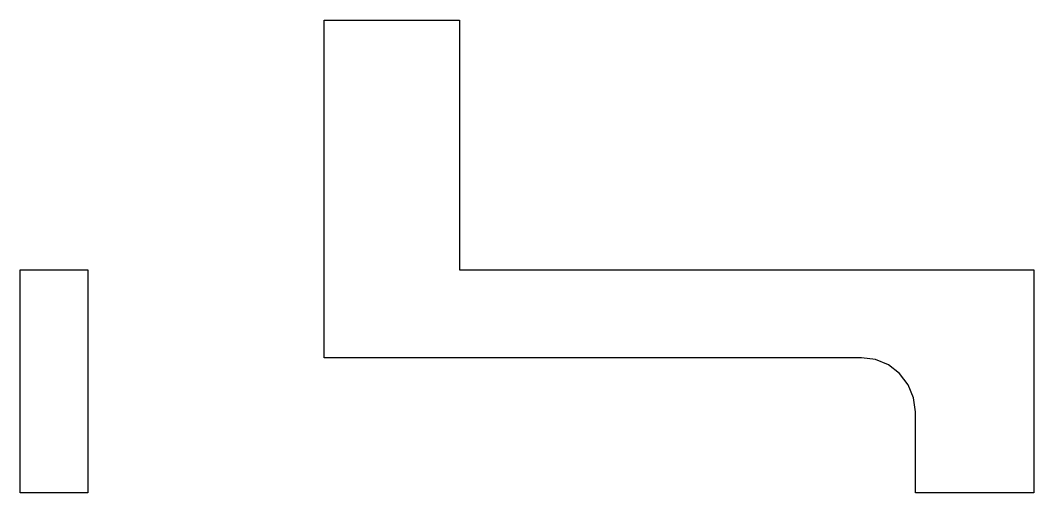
# Model space of a CAD drawing. Extents: x -0.75 to 0.75, y -0.9 to -0.2.
import ezdxf

# ---------------------------------------------------------------- set-up
doc = ezdxf.new("R2010")
doc.units = 0
doc.header["$MEASUREMENT"] = 0
doc.layers.add('C3', color=7, linetype='Continuous')

msp = doc.modelspace()

# ---------------------------------------------------------------- linework, layer by layer
at = {"layer": 'C3'}
for points in [[(0.575, -0.78), (0.572274, -0.759294), (0.564282, -0.74), (0.551569, -0.723431), (0.535, -0.710718), (0.515706, -0.702726), (0.495, -0.7), (-0.3, -0.7), (-0.3, -0.2), (-0.1, -0.2), (-0.1, -0.57), (0.75, -0.57), (0.75, -0.9), (0.575, -0.9)], [(-0.65, -0.9), (-0.75, -0.9), (-0.75, -0.57), (-0.65, -0.57)]]:
    msp.add_lwpolyline(points, close=True, dxfattribs=at)

doc.saveas('drawing.dxf')
